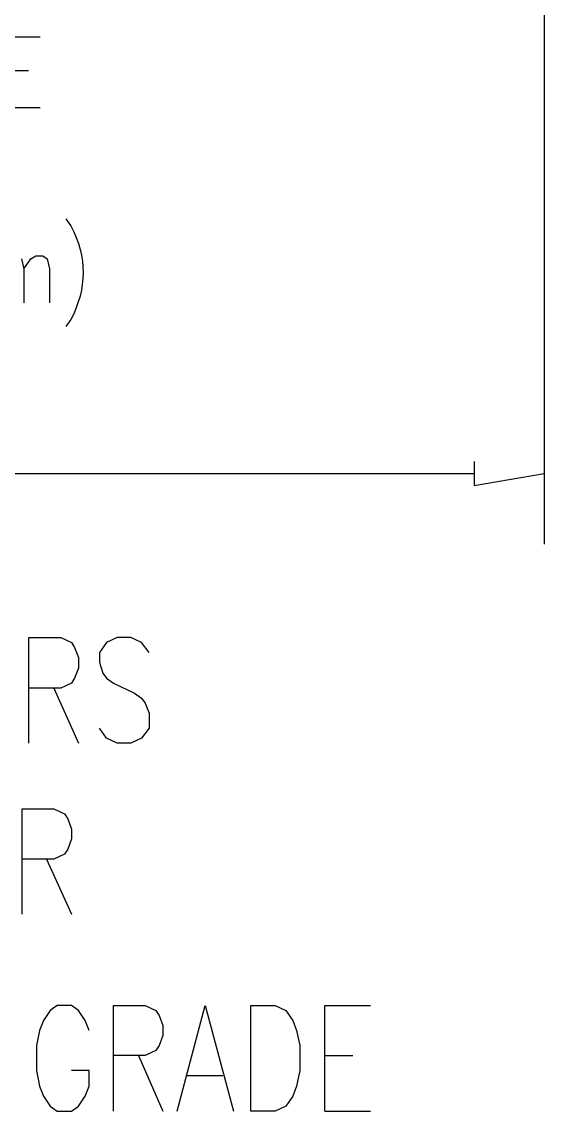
# Model space of a CAD drawing. Header units: millimetres. Extents: x 14 to 201, y 16 to 268.
# Drawn here: x 63.04 to 80.73, y 67.14 to 103.99 of the extents above; entities that cross this region are included whole.
import ezdxf

# ---------------------------------------------------------------- set-up
doc = ezdxf.new("R2010")
doc.units = ezdxf.units.MM
doc.layers.get('0').update_dxf_attribs({"linetype": 'CONTINUOUS'})

msp = doc.modelspace()

# ---------------------------------------------------------------- linework, layer by layer
at = {"color": 0}
for p, q in [((80.7297, 112.861), (80.7297, 86.3177)), ((62.6318, 103.484), (63.6693, 103.484)), ((62.6318, 102.342), (63.2672, 102.342)), ((62.6318, 101.092), (63.6693, 101.092)), ((64.5375, 97.324), (64.7072, 97.0911)), ((63.0343, 95.9693), (63.1197, 95.6303)), ((63.1197, 95.6303), (63.3511, 95.9693)), ((63.3511, 95.9693), (63.5208, 96.0755)), ((63.5208, 96.0755), (63.7536, 96.0755)), ((63.7536, 96.0755), (63.9025, 95.9693)), ((63.9025, 95.9693), (63.9865, 95.6303)), ((63.1197, 95.6303), (63.1197, 94.488)), ((63.9865, 95.6303), (63.9865, 94.488)), ((64.7072, 93.9161), (64.5375, 93.6833)), ((78.3594, 89.1124), (78.3594, 88.3073)), ((28.3628, 88.7099), (78.3594, 88.7099)), ((78.3594, 88.3073), (80.7297, 88.7099)), ((63.2876, 79.5874), (63.2876, 83.1631)), ((63.2876, 83.1631), (64.3682, 83.1631)), ((64.3682, 83.1631), (64.7277, 82.9952)), ((64.7277, 82.9952), (64.8339, 82.8255)), ((65.913, 82.9952), (65.6802, 82.6562)), ((66.2725, 83.1631), (65.913, 82.9952)), ((66.7385, 83.1631), (66.2725, 83.1631)), ((67.098, 82.9952), (66.7385, 83.1631)), ((67.353, 82.6562), (67.098, 82.9952)), ((64.8339, 82.8255), (64.9609, 82.4865)), ((65.6802, 82.6562), (65.6802, 82.3172)), ((64.9609, 82.4865), (64.9609, 82.127)), ((65.6802, 82.3172), (65.786, 81.9573)), ((64.9609, 82.127), (64.8339, 81.788)), ((65.786, 81.9573), (65.913, 81.788)), ((64.3682, 81.449), (63.2876, 81.449)), ((64.1354, 81.449), (64.9609, 79.5874)), ((64.7277, 81.6183), (64.3682, 81.449)), ((64.8339, 81.788), (64.7277, 81.6183)), ((65.913, 81.788), (66.1458, 81.6183)), ((66.1458, 81.6183), (66.8651, 81.2793)), ((66.8651, 81.2793), (67.098, 81.1114)), ((67.098, 81.1114), (67.225, 80.9417)), ((67.225, 80.9417), (67.353, 80.6027)), ((67.353, 80.6027), (67.353, 80.0943)), ((65.913, 79.7553), (65.6802, 80.0943)), ((67.353, 80.0943), (67.098, 79.7553)), ((66.2725, 79.5874), (65.913, 79.7553)), ((67.098, 79.7553), (66.7385, 79.5874)), ((66.7385, 79.5874), (66.2725, 79.5874)), ((63.0548, 73.8078), (63.0548, 77.3645)), ((63.0548, 77.3645), (64.1354, 77.3645)), ((64.1354, 77.3645), (64.4948, 77.1948)), ((64.4948, 77.1948), (64.601, 77.0255)), ((64.601, 77.0255), (64.7277, 76.6865)), ((64.7277, 76.6865), (64.7277, 76.3489)), ((64.7277, 76.3489), (64.601, 76.0099)), ((64.601, 76.0099), (64.4948, 75.8402)), ((64.1354, 75.6708), (63.0548, 75.6708)), ((63.8803, 75.6708), (64.7277, 73.8078)), ((64.4948, 75.8402), (64.1354, 75.6708)), ((64.0084, 70.5485), (63.7755, 70.2098)), ((64.2415, 70.7182), (64.0084, 70.5485)), ((64.7277, 70.7182), (64.2415, 70.7182)), ((64.9609, 70.5485), (64.7277, 70.7182)), ((65.1937, 70.2098), (64.9609, 70.5485)), ((66.1458, 67.1407), (66.1458, 70.7182)), ((66.1458, 70.7182), (67.225, 70.7182)), ((67.225, 70.7182), (67.5845, 70.5485)), ((67.5845, 70.5485), (67.6906, 70.3792)), ((68.3052, 67.1407), (69.2573, 70.7182)), ((69.2573, 70.7182), (70.2098, 67.1407)), ((70.8021, 67.1407), (70.8021, 70.7182)), ((70.8021, 70.7182), (71.6276, 70.7182)), ((71.6276, 70.7182), (71.9875, 70.5485)), ((71.9875, 70.5485), (72.2203, 70.2098)), ((73.3005, 67.1407), (73.3005, 70.7182)), ((73.3005, 70.7182), (74.8453, 70.7182)), ((63.7755, 70.2098), (63.6489, 69.8708)), ((65.3203, 69.8708), (65.1937, 70.2098)), ((67.6906, 70.3792), (67.8173, 70.0401)), ((67.8173, 70.0401), (67.8173, 69.7011)), ((72.2203, 70.2098), (72.347, 69.8708)), ((63.6489, 69.8708), (63.5427, 69.3635)), ((67.8173, 69.7011), (67.6906, 69.3635)), ((72.347, 69.8708), (72.4531, 69.3635)), ((63.5427, 69.3635), (63.5427, 68.5161)), ((67.6906, 69.3635), (67.5845, 69.1942)), ((72.4531, 69.3635), (72.4531, 68.5161)), ((67.225, 69.0245), (66.1458, 69.0245)), ((66.9918, 69.0245), (67.8173, 67.1407)), ((67.5845, 69.1942), (67.225, 69.0245)), ((73.3005, 69.0245), (74.2527, 69.0245)), ((63.5427, 68.5161), (63.6489, 67.987)), ((65.3203, 68.5161), (64.7277, 68.5161)), ((65.3203, 67.987), (65.3203, 68.5161)), ((68.6428, 68.3465), (69.85, 68.3465)), ((72.4531, 68.5161), (72.347, 67.987)), ((63.6489, 67.987), (63.7755, 67.6494)), ((65.1937, 67.6494), (65.3203, 67.987)), ((72.347, 67.987), (72.2203, 67.6494)), ((63.7755, 67.6494), (64.0084, 67.3104)), ((64.9609, 67.3104), (65.1937, 67.6494)), ((72.2203, 67.6494), (71.9875, 67.3104)), ((64.0084, 67.3104), (64.2415, 67.1407)), ((64.2415, 67.1407), (64.7277, 67.1407)), ((64.7277, 67.1407), (64.9609, 67.3104)), ((71.6276, 67.1407), (70.8021, 67.1407)), ((71.9875, 67.3104), (71.6276, 67.1407)), ((73.3005, 67.1407), (74.8453, 67.1407))]:
    msp.add_line(p, q, dxfattribs=at)
msp.add_open_spline([(64.7072, 97.0911), (65.2639, 96.0176), (65.253, 94.9911), (64.7072, 93.9161)], degree=3, dxfattribs=at)

doc.saveas('drawing.dxf')
